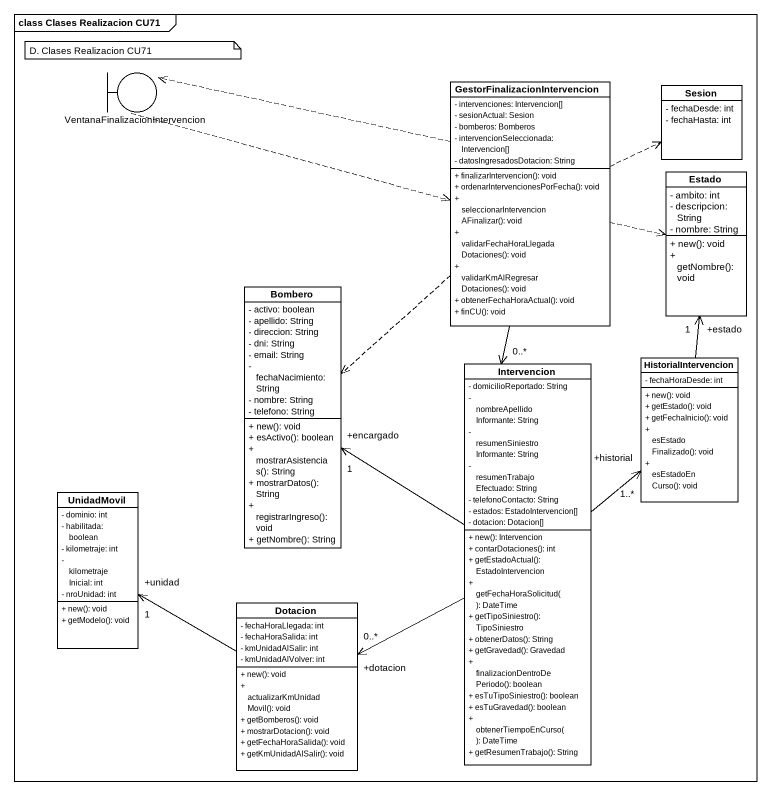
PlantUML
@startuml
mainframe class Clases Realizacion CU71
allowmixing
hide circle
hide empty members
skinparam classAttributeIconSize 0
boundary "VentanaFinalizacionIntervencion" as VentanaFinalizacionIntervenc
class "GestorFinalizacionIntervencion" as GestorFinalizacionIntervenci {
  - intervenciones: Intervencion[]
  - sesionActual: Sesion
  - bomberos: Bomberos
  - intervencionSeleccionada: Intervencion[]
  - datosIngresadosDotacion: String
  + finalizarIntervencion(): void
  + ordenarIntervencionesPorFecha(): void
  + seleccionarIntervencionAFinalizar(): void
  + validarFechaHoraLlegadaDotaciones(): void
  + validarKmAlRegresarDotaciones(): void
  + obtenerFechaHoraActual(): void
  + finCU(): void
}
class Sesion {
  - fechaDesde: int
  - fechaHasta: int
}
class Estado {
  - ambito: int
  - descripcion: String
  - nombre: String
  + new(): void
  + getNombre(): void
}
class Bombero {
  - activo: boolean
  - apellido: String
  - direccion: String
  - dni: String
  - email: String
  - fechaNacimiento: String
  - nombre: String
  - telefono: String
  + new(): void
  + esActivo(): boolean
  + mostrarAsistencias(): String
  + mostrarDatos(): String
  + registrarIngreso(): void
  + getNombre(): String
}
class Intervencion {
  - domicilioReportado: String
  - nombreApellidoInformante: String
  - resumenSiniestroInformante: String
  - resumenTrabajoEfectuado: String
  - telefonoContacto: String
  - estados: EstadoIntervencion[]
  - dotacion: Dotacion[]
  + new(): Intervencion
  + contarDotaciones(): int
  + getEstadoActual(): EstadoIntervencion
  + getFechaHoraSolicitud(): DateTime
  + getTipoSiniestro(): TipoSiniestro
  + obtenerDatos(): String
  + getGravedad(): Gravedad
  + finalizacionDentroDePeriodo(): boolean
  + esTuTipoSiniestro(): boolean
  + esTuGravedad(): boolean
  + obtenerTiempoEnCurso(): DateTime
  + getResumenTrabajo(): String
}
class HistorialIntervencion {
  - fechaHoraDesde: int
  + new(): void
  + getEstado(): void
  + getFechaInicio(): void
  + esEstadoFinalizado(): void
  + esEstadoEnCurso(): void
}
class UnidadMovil {
  - dominio: int
  - habilitada: boolean
  - kilometraje: int
  - kilometrajeInicial: int
  - nroUnidad: int
  + new(): void
  + getModelo(): void
}
class Dotacion {
  - fechaHoraLlegada: int
  - fechaHoraSalida: int
  - kmUnidadAlSalir: int
  - kmUnidadAlVolver: int
  + new(): void
  + actualizarKmUnidadMovil(): void
  + getBomberos(): void
  + mostrarDotacion(): void
  + getFechaHoraSalida(): void
  + getKmUnidadAlSalir(): void
}
VentanaFinalizacionIntervenc .right.> GestorFinalizacionIntervenci
GestorFinalizacionIntervenci .left.> VentanaFinalizacionIntervenc
GestorFinalizacionIntervenci .right.> Sesion
GestorFinalizacionIntervenci .right.> Estado
GestorFinalizacionIntervenci ..> Bombero
GestorFinalizacionIntervenci --> "0..*" Intervencion
Intervencion -up-> "+encargado\n1" Bombero
Intervencion -up-> "+historial\n1..*" HistorialIntervencion
Intervencion -left-> "+dotacion\n0..*" Dotacion
HistorialIntervencion -up-> "+estado\n1" Estado
Dotacion -left-> "+unidad\n1" UnidadMovil
note as N1
  D. Clases Realizacion CU71
end note
@enduml
